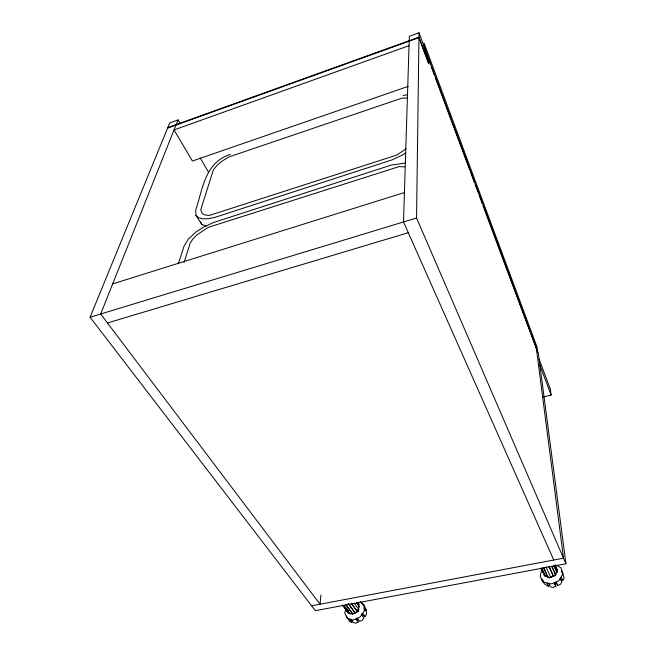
<?xml version="1.0" encoding="UTF-8"?>
<svg xmlns="http://www.w3.org/2000/svg" width="656" height="656" viewBox="0 0 656 656"><rect width="100%" height="100%" fill="white"/><g stroke="black" fill="none" stroke-linecap="round" stroke-linejoin="round"><path stroke-width="0.98" d="M424.055 46.568L424.063 43.066L537.002 346.999L537.69 352.297M180.097 123.443L178.038 119.909L169.732 122.91L90.069 317.217L315.364 610.687L565.931 563.758L416.552 217.989L419.02 32.8L409.319 36.31L403.514 221.949L553.746 560.035M555.821 572.819L555.747 575.246L549.334 577.985L547.44 576.403M320.915 595.058L320.03 604.225L100.663 314.003L178.038 119.909M553.705 565.636L557.059 572.327L557.321 569.834L555.247 565.169M541.495 570.105L540.208 576.878L544.127 582.348L551.491 583.914L558.822 580.773L562.602 574.426L561.069 567.916L556.764 565.324M184.065 262.449L190.24 242.925L193.044 238.825L197.194 234.676L208.28 227.353L399.094 166.616L404.654 166.862M178.366 263.728L184.033 246.189L188.329 239.112L196.111 231.912L202.655 227.591L213.397 222.548L391.657 164.968L405.564 163.049M352.354 614.221L358.283 611.663L358.98 609.539M345.974 609.26L344.72 613.007L347.188 618.378L353.24 620.01L360.013 617.075L364.277 610.982L364.023 604.635L360.21 601.618M542.774 580.56L544.308 583.824L548.531 586.472L549.367 584.283M348.91 620.215L349.533 621.56L351.788 622.175L352.502 620.765M548.892 566.218L553.525 576.452L555.73 574.648L555.296 574.492L556.632 572.171M544.127 574.64L543.668 574.804L545.456 576.542L541.831 567.809M553.525 576.452L553.385 576.05L550.655 577.042L550.794 577.436L547.965 577.477L543.922 567.801M559.789 579.207L562.774 580.38L564.176 578.002L562.143 572.253M348.197 603.536L355.019 613.016L357.192 611.302L358.373 608.907L354.42 603.364M342.268 604.971L348.106 612.983L348.369 612.597L343.211 605.513M343.793 605.258L350.099 613.918L350.361 613.54M361.546 613.819L362.596 615.303L364.966 616.476L366.548 614.196L366.45 611.81L364.359 608.834L364.293 607.259L366.384 610.236L364.892 610.629M406.121 148.838L396.503 155.152L209.354 215.447L205.123 215.012L202.22 213.553L200.752 209.723L213.249 170.216C217.005 164.139 223.188 160.13 229.338 156.792L401.866 98.162L406.859 98.08M405.752 152.848L403.424 154.537L391.919 159.925L214.914 217.374L208.272 218.735L202.647 218.833L198.44 217.685L195.931 215.398L195.66 210.248C203.171 187.534 204.926 162.836 230.363 154.349M356.421 618.009L357.487 619.485L358.102 622.101L355.568 623.2L353.289 622.585L351.14 619.641L349.632 619.231L351.788 622.175M562.774 580.38L561.306 577.083L560.363 578.658L561.831 581.954L560.421 584.332L557.682 585.505L556.452 582.831L554.648 583.602L555.862 586.284L553.123 587.456L550.359 586.866L548.842 583.594L547.014 583.209L548.531 586.472M356.889 602.208L358.57 604.586L358.996 604.43L357.873 602.839M347.286 611.105L346.86 611.261L348.106 612.983M346.188 604.873L352.469 613.549L355.019 613.016M557.321 569.834L556.854 570.007L555.23 564.759M167.805 127.625L418.963 37.179L428.557 62.861M167.583 128.15L418.954 37.671L428.557 63.37L428.54 58.359M409.024 45.674L174.037 129.929L192.405 161.015L408.188 86.379M112.668 283.884L404.432 192.536M90.069 317.217L416.552 217.989M107.461 322.99L408.294 232.7M543.168 396.995L551.138 395.092L550.294 389.008L539.093 359.062M311.625 605.816L563.52 558.182L536.239 347.524M403.096 95.391L407.647 94.915M350.099 613.918L352.469 613.549M195.931 215.398L201.81 224.582L206.451 225.877M545.685 576.148L548.195 577.075M358.373 608.907L359.34 606.652L356.528 602.684M348.369 612.597L349.697 613.221M357.725 602.733L358.996 604.43M346.975 617.329L348.598 619.535M346.36 615.992L347.442 617.468M346.352 608.022L348.639 611.171M345.671 604.471L352.526 613.934M358.102 622.101L355.962 619.157L357.643 618.428L359.775 621.38L362.317 620.281L363.908 617.993L361.792 615.033L362.85 613.516L364.966 616.476M348.705 603.946L354.396 611.835M541.864 580.412L543.332 582.462L541.799 579.199M357.094 610.006L358.283 611.663M351.534 603.397L357.192 611.302M351.19 603.233L356.856 611.138M362.907 604.848L361.333 602.618L364.564 606.497L366.384 610.236M200.195 157.907L208.444 172.052M541.594 568.211L545.456 576.542M542.414 570.933L543.701 573.713M541.143 568.818L542.856 572.524M543.693 568.203L547.965 577.477M545.989 566.833L550.794 577.436M555.862 586.284L554.369 583.004L556.19 582.225L557.682 585.505M549.17 566.751L553.385 576.05M551.958 566.267L555.73 574.648M551.942 567.038L555.296 574.492M554.14 565.792L557.059 572.327M561.766 570.63L563.217 573.934M539.888 365.121L551.138 395.092M200.785 221.843L201.81 224.582M425.482 48.519L425.678 49.044M419.02 32.8L538.314 353.092L565.931 563.758M424.047 47.445L430.484 64.698M431.197 66.617L434.411 75.243M435.125 77.162L469.794 170.15M470.508 172.069L474.436 182.614M475.149 184.533L478.372 193.159M479.085 195.078L482.299 203.704M483.013 205.623L530.187 332.166M530.901 334.084L537.33 351.337M358.57 604.586L358.922 606.808M428.179 57.392L428.196 61.894"/></g></svg>
